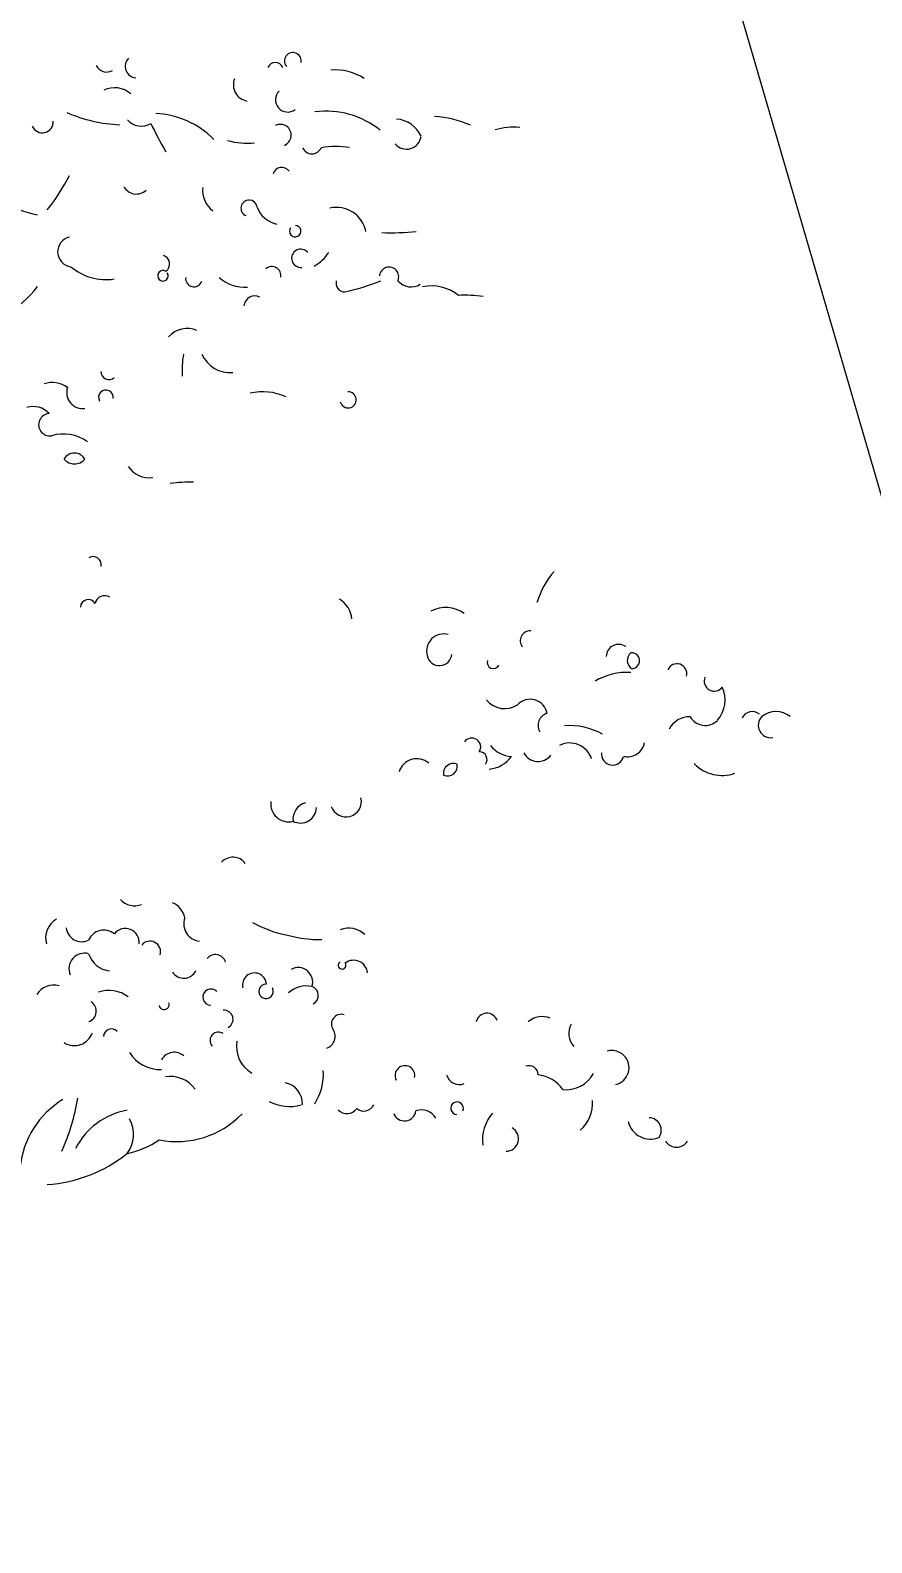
# Model space of a CAD drawing. Header units: millimetres. Extents: x 563604 to 809435, y 2337 to 1331933.
# Drawn here: x 732283 to 733045, y 1268091 to 1269460 of the extents above; entities that cross this region are included whole.
import ezdxf

# ---------------------------------------------------------------- set-up
doc = ezdxf.new("R2010")
doc.units = ezdxf.units.MM
for name, color, linetype, lineweight in [('A-ANNO-DIMS', 211, 'Continuous', 9), ('A-ANNO-DIMS-340', 211, 'Continuous', 9), ('ks_caytram-1', 253, 'Continuous', 9), ('MEP DUONG NHUA-1', 253, 'Continuous', 9), ('NCV_TKCS_HIEN TRANG_251226_dwg-1', 253, 'Continuous', 9)]:
    doc.layers.add(name, color=color, linetype=linetype, lineweight=lineweight)
doc.styles.add('Arial_2', font='arial_0.ttf', dxfattribs={"width": 0.9, "height": 1360})
doc.dimstyles.new('1_Dim_chi_tiet_khu_đất_1', dxfattribs={"dimscale": 304.8, "dimtxt": 1387.552784, "dimasz": 1.338583, "dimexe": 1.115486, "dimexo": 0.0625, "dimgap": 0.111549, "dimtad": 1, "dimdec": 0, "dimrnd": 5, "dimzin": 0, "dimdsep": 46, "dimtxsty": 'Arial_2', "dimblk1": 'OBLIQUE', "dimblk2": 'OBLIQUE', "dimsah": 1, "dimcen": 0.09, "dimdle": 1.115486, "dimazin": 0, "dimtfac": 1, "dimtdec": 4, "dimtix": 1, "dimtmove": 0, "dimatfit": 3, "dimfxl": 3.346457, "dimfxlon": 1, "dimtvp": 1, "dimtolj": 1, "dimtzin": 0, "dimarcsym": 2})

# ---------------------------------------------------------------- blocks, each defined once
blk = doc.blocks.new('NCV_TKCS_HIEN TRANG_251226_dwg_CX-2645538-TỔNG THỂ_HIỆN TRẠNG KHU ĐẤT')
at = {"layer": 'ks_caytram-1'}
for centre, radius, start, end in [((724645.6, 1294985.5), 10.3, 205.5041, 300.5631), ((724673, 1294980.5), 10.6, 136.2511, 265.1311), ((724798.3, 1294976.9), 7.09, 19.2841, 160.9862), ((724814.2, 1294985.2), 7.62, 349.1521, 219.1861), ((724775.1, 1294963.6), 14.8, 157.9981, 260.3821), ((724852.2, 1294928.7), 48.5, 56.8851, 94.3147), ((724652.9, 1294938.8), 22.2, 48.4401, 116.2995), ((724809.5, 1294950.1), 11.1, 134.9241, 307.1751), ((724663, 1295060.8), 133.4, 246.3951, 267.6921), ((724844.5, 1294862.3), 77.5, 50.9581, 97.7072), ((724587.5, 1294930.1), 9.89, 202.8171, 3.9331), ((724676.9, 1294942.9), 16.6, 220.9751, 301.3501), ((725052.6, 1295104.9), 407.1, 205.6481, 209.7271), ((724686.6, 1294859), 78.7, 44.648, 87.4711), ((724802.9, 1294918.1), 9.77, 289.9161, 117.6116), ((724906, 1294906.1), 26.6, 24.27, 86.0159), ((724937.3, 1294841.9), 93.1, 66.26, 86.8698), ((725014.1, 1294867.5), 57.8, 84.6434, 107.0471), ((724773.2, 1294980.3), 69.5, 254.7191, 275.1621), ((724917, 1294918.7), 13.3, 219.6331, 352.5281), ((724831.4, 1294910.2), 9.06, 202.5921, 337.6781), ((724852.8, 1294833.6), 74.3, 80.177, 100.0932), ((724804.1, 1294880.5), 8.31, 36.7451, 161.0158), ((724447.3, 1294964.9), 184.5, 321.6171, 333.1811), ((724672.4, 1294877.5), 12.7, 207.1031, 314.2421), ((724756.6, 1294868.4), 24.1, 174.4211, 231.5161), ((724601.3, 1294936.3), 92.3, 236.7081, 258.6021), ((724774.5, 1294852), 7.34, 8.1321, 247.8871), ((724804.4, 1294860.9), 23.9, 199.2041, 258.6941), ((724853.7, 1294825.8), 26.9, 10.9861, 102.8204), ((724816.3, 1294831.2), 5.15, 145.696, 87.7011), ((724901.9, 1295049.8), 220.1, 268.1061, 276.2561), ((724614.9, 1294812.5), 13.6, 101.9911, 263.0501), ((724694.2, 1294801.4), 8.37, 307.506, 70.255), ((724821.3, 1294806.6), 8.26, 39.0021, 276.0291), ((724815.9, 1294831.8), 36.7, 298.3111, 326.9801), ((724644.9, 1294835.9), 48.6, 229.4721, 278.9071), ((724696.6, 1294790.8), 4.77, 54.6631, 35.6071), ((724724.6, 1294788.3), 7.49, 173.2201, 341.0661), ((724771.1, 1294816.4), 36.1, 228.8041, 273.1081), ((724795.1, 1294790.9), 8.24, 349.6631, 130.0921), ((724901.2, 1294789.9), 8.78, 335.9401, 174.4693), ((724495.4, 1294849.8), 111.5, 281.9791, 321.9471), ((724861.2, 1294784.1), 8, 165.2281, 270.7911), ((724816.2, 1294977.1), 205.9, 282.6541, 292.0991), ((724921.2, 1294796.1), 15.4, 219.3011, 302.0441), ((724939.5, 1294742.2), 39.4, 51.5481, 101.5819), ((724779.8, 1294762.4), 10.1, 63.9721, 172.897), ((724969.8, 1294659.7), 113.5, 81.6175, 92.9266), ((724718.5, 1294720.3), 22.7, 67.0371, 137.7621), ((724806.2, 1294705), 92.3, 170.6921, 183.2191), ((724757.1, 1294730.4), 27.3, 202.5631, 275.7781), ((724596.7, 1294672.3), 21.9, 51.7701, 110.5542), ((724647.8, 1294704.4), 7.51, 181.7641, 309.6191), ((724624, 1294685), 14.5, 161.8361, 277.3791), ((724645, 1294680.7), 6.63, 350.7851, 210.0931), ((724787.1, 1294637.4), 48.4, 64.5561, 103.9016), ((724864.2, 1294678.4), 7.31, 193.1031, 93.4256), ((724579, 1294652.5), 19.9, 42.9151, 106.3072), ((724594.2, 1294655.9), 10.1, 93.8821, 279.0691), ((724606.3, 1294609.7), 37.8, 54.5671, 106.138), ((724616.5, 1294619.5), 10.8, 29.0751, 151.1951), ((724616.5, 1294632.7), 12.3, 219.8431, 320.4271), ((724684.1, 1294630.6), 22.7, 213.2291, 278.5841), ((724719.6, 1294496.6), 107.3, 87.4658, 98.8278), ((724633.4, 1294529.1), 7.44, 348.8061, 121.4824), ((725108.3, 1294472.6), 76.6, 138.8372, 162.9353), ((724643.9, 1294492.2), 8.92, 58.2921, 167.217), ((724629.1, 1294490.4), 7.24, 31.6821, 176.6615), ((724844, 1294477.8), 23.7, 5.7081, 58.5721), ((724952.4, 1294462.4), 28.1, 53.3221, 118.473), ((724950.6, 1294451.1), 15.4, 74.3481, 195.9231), ((725029, 1294460.3), 9.12, 87.0941, 216.5761), ((724946.8, 1294449.1), 11.3, 191.3191, 354.6771), ((725109, 1294445.8), 11.3, 54.9001, 178.4998), ((725125.6, 1294442.6), 8.83, 128.9971, 240.0701), ((725120.7, 1294442.3), 7.28, 273.4831, 95.5837), ((724995.6, 1294440.6), 5.51, 159.1991, 333.1431), ((725116.2, 1294377), 54.7, 85.9892, 121.4208), ((725161.8, 1294430.7), 8.84, 344.9871, 158.4102), ((725195.5, 1294423.8), 9.07, 157.3021, 323.4781), ((725177.2, 1294406.8), 28.1, 318.8791, 24.5371), ((725005.8, 1294419.9), 21, 218.7081, 303.3821), ((725028.9, 1294391.8), 15.6, 10.3241, 137.4268), ((725047.5, 1294383.6), 11.5, 106.8431, 209.8261), ((725173.2, 1294370.9), 20.7, 88.3908, 152.812), ((725187.3, 1294399.4), 15.7, 210.0541, 314.6851), ((725229.9, 1294385.9), 10.3, 51.3851, 153.0747), ((725246.7, 1294383.9), 11.3, 136.3381, 279.7271), ((725251.4, 1294375.7), 20.5, 51.4441, 128.8265), ((725064.3, 1294321.8), 61.8, 60.7291, 94.0933), ((724976.1, 1294364.2), 8.05, 326.9961, 145.8941), ((725013.8, 1294382), 26.6, 218.4641, 266.0131), ((725064.7, 1294346.9), 20.9, 18.1971, 116.2079), ((725117, 1294371.1), 15.8, 257.3681, 348.7131), ((724926.3, 1294337), 16.6, 49.4191, 163.3731), ((724983, 1294352.9), 6.92, 322.2541, 91.149), ((724989.5, 1294372), 27.9, 274.8111, 323.5701), ((725036.1, 1294365.8), 14.7, 208.1841, 321.6951), ((725103.6, 1294358), 10.2, 174.4871, 346.8581), ((724959.4, 1294340.3), 8.99, 67.4591, 191.3911), ((724954, 1294346.9), 8.99, 247.4881, 11.3621), ((725202.6, 1294373.5), 35.1, 223.8351, 289.1811), ((724810.4, 1294312.7), 16.3, 172.9981, 284.0041), ((724829.7, 1294298.8), 15.5, 105.8431, 187.0451), ((724821, 1294309.9), 14.6, 242.8371, 357.5701), ((724862.2, 1294314.8), 14, 198.4181, 14.3711), ((724759.9, 1294250.7), 13.7, 36.2671, 137.9794), ((724670.8, 1294237.1), 16.7, 221.0641, 292.7231), ((724698.9, 1294206.4), 17.7, 10.439, 69.441), ((724609.7, 1294191.5), 19.3, 119.6741, 196.9941), ((724623.1, 1294202), 14.1, 186.4441, 295.7171), ((724662.6, 1294187.4), 12.5, 353.7251, 142.9428), ((724731.2, 1294204.1), 15.8, 159.9491, 264.8721), ((724828.6, 1294297.1), 105, 241.0021, 258.6201), ((724864.7, 1294178.8), 21.3, 46.5491, 111.1), ((724643, 1294183.5), 14.9, 49.7591, 157.2956), ((724684.8, 1294178.7), 9.7, 343.8001, 140.3258), ((724839.2, 1294303.3), 113.5, 254.0021, 270.5631), ((724625.6, 1294163.4), 14.1, 74.7081, 202.7151), ((724650.8, 1294183.8), 22.5, 197.5831, 263.7421), ((724744, 1294166.4), 9.78, 17.9711, 139.6827), ((724715.5, 1294167), 12.2, 212.8921, 333.4021), ((724779.4, 1294148.8), 10.8, 3.6451, 194.5701), ((724818.9, 1294151.3), 13.2, 342.3181, 119.0059), ((724858.7, 1294166.6), 3.5, 117.1701, 35.0221), ((724869.2, 1294158.5), 12.6, 5.3051, 127.0399), ((724597.6, 1294131), 17.6, 73.6591, 149.1122), ((724740.1, 1294137.7), 7.33, 42.7631, 268.6201), ((724790, 1294142.9), 6.54, 89.0271, 29.3141), ((724826.5, 1294123.2), 24.6, 78.4261, 131.3311), ((724828.6, 1294139.2), 8.58, 298.189, 70.252), ((724626.3, 1294125), 9.97, 288.4461, 57.5731), ((724647.5, 1294114.3), 29.5, 53.2891, 108.0563), ((724697.6, 1294131.1), 4.61, 190.6161, 17.7281), ((724751.7, 1294117.6), 8.32, 298.3241, 93.8373), ((724857.9, 1294113.3), 8.85, 72.0301, 214.4991), ((724989.7, 1294113.3), 9.86, 18.7561, 168.2462), ((725040, 1294099.8), 20.3, 69.4631, 129.7317), ((724616.4, 1294111.1), 17.3, 237.5781, 341.0501), ((724649.9, 1294101.9), 7.08, 42.7271, 177.5087), ((724746.8, 1294098.5), 7.56, 54.4881, 221.8071), ((724841.1, 1294102.1), 11.3, 290.3601, 33.0411), ((725080.8, 1294104.7), 17, 149.9841, 222.9671), ((724791.2, 1294093.2), 28.1, 170.2311, 239.5901), ((725102.8, 1294073.8), 15.6, 283.5121, 105.8264), ((724694.2, 1294104.8), 32.7, 211.5511, 272.1171), ((724706.8, 1294074.7), 13.1, 48.3441, 150.8506), ((724915.6, 1294066.7), 8.94, 348.6311, 206.8271), ((725027.8, 1294067.4), 8.29, 359.8371, 110.4473), ((724703.3, 1294038.5), 27.4, 35.4831, 99.547), ((724793.4, 1294067.7), 48.4, 326.8431, 4.3581), ((724964.6, 1294070), 11.5, 194.1711, 292.9681), ((725033.1, 1294037), 30.5, 33.883, 84.4592), ((725061.4, 1294082.2), 28.3, 263.8451, 331.3731), ((724803.3, 1294041), 19.6, 357.409, 78.612), ((724649.5, 1293974.6), 82.8, 121.5894, 173.7383), ((724404.4, 1294084.6), 218.6, 336.7231, 349.9041), ((724675.3, 1293971.4), 64.8, 99.8331, 153.2988), ((724811.3, 1294078.7), 40, 242.1121, 284.9941), ((724863.1, 1294043.2), 10.9, 223.6481, 324.2501), ((724878.4, 1294044.8), 10.2, 230.7471, 333.7131), ((724915.2, 1294036.2), 10.5, 201.2051, 351.7471), ((724930.6, 1294021), 14.7, 28.9771, 110.1799), ((724962.8, 1294037.1), 5.69, 335.9901, 266.2091), ((725053.6, 1294041.4), 31.8, 310.3061, 4.7251), ((724640.1, 1294013.5), 29.8, 324.3011, 27.7981), ((724709.2, 1294088.5), 81.6, 258.8081, 316.2681), ((725023.3, 1294008.1), 37.6, 139.1941, 186.8701), ((725137.8, 1294029.7), 20.6, 192.8971, 292.4241), ((725136.3, 1294017.2), 11.3, 324.9, 88.4998), ((724647.6, 1294075.6), 81.2, 281.8691, 304.2651), ((725006.9, 1294009.5), 11.4, 271.5721, 59.2111), ((725161.3, 1294013.6), 11.8, 211.7701, 328.5001), ((724583.2, 1294098), 130.2, 273.7981, 308.5471)]:
    blk.add_arc(centre, radius, start, end, dxfattribs=at)
blk = doc.blocks.new('NCV_TKCS_HIEN TRANG_251226_dwg-1595164-TỔNG THỂ_HIỆN TRẠNG KHU ĐẤT')
at = {"layer": 'MEP DUONG NHUA-1', "flags": 128}
blk.add_lwpolyline([(716231.5, 1321591.7), (717133.5, 1319975.5), (720696.1, 1309813.7), (723366.6, 1301357.1), (725670.4, 1294397), (733749.3, 1266649), (735367.7, 1261954.8), (739458.1, 1249812.8), (743658, 1235750.6), (749920.1, 1214169.6), (754437.4, 1199109), (756928.6, 1191184.1), (760666.8, 1178214.1), (762672.6, 1171661.4), (768012.8, 1151455.6)], dxfattribs=at)
blk.add_blockref('NCV_TKCS_HIEN TRANG_251226_dwg_CX-2645538-TỔNG THỂ_HIỆN TRẠNG KHU ĐẤT', (7706.9, -25552.7))
blk = doc.blocks.new('DIMBLOCK1-TỔNG THỂ_HIỆN TRẠNG KHU ĐẤT')
at = {"layer": 'A-ANNO-DIMS-340'}
for p, q in [((741408.5, 1206190.7), (721160, 1273417.7)), ((720281.4, 1272798), (721583.6, 1273190.2)), ((721258.1, 1273092.1), (720281.4, 1272798)), ((740333.8, 1206222.1), (741636, 1206614.3)), ((741310.4, 1206516.3), (740333.8, 1206222.1))]:
    blk.add_line(p, q, dxfattribs=at)
at = {"layer": 'A-ANNO-DIMS-340', "lineweight": 25}
for p, q in [((721258.1, 1273092.1), (721003.9, 1273228.6)), ((721258.1, 1273092.1), (721512.3, 1272955.6)), ((741310.4, 1206516.3), (741056.3, 1206652.8)), ((741310.4, 1206516.3), (741564.6, 1206379.8))]:
    blk.add_line(p, q, dxfattribs=at)
at = {"layer": 'A-ANNO-DIMS-340', "color": 0, "insert": (732330.2, 1242571.6), "char_height": 1360, "width": 5635.599, "attachment_point": 1, "rotation": 286.7621, "line_spacing_factor": 0.941778, "style": 'Arial_2'}
blk.add_mtext('69530', dxfattribs=at)
blk = doc.blocks.new('_Oblique')
at = {"color": 0, "linetype": 'ByBlock', "lineweight": -2}
blk.add_line((-0.5, -0.5), (0.5, 0.5), dxfattribs=at)

msp = doc.modelspace()

# ---------------------------------------------------------------- block references
at = {"layer": 'NCV_TKCS_HIEN TRANG_251226_dwg-1'}
msp.add_blockref('NCV_TKCS_HIEN TRANG_251226_dwg-1595164-TỔNG THỂ_HIỆN TRẠNG KHU ĐẤT', (0, 0), dxfattribs=at)

# ---------------------------------------------------------------- dimensions: what is measured, and where the dimension line sits
at = {"layer": 'A-ANNO-DIMS'}
dim = msp.add_linear_dim(base=(721258.1, 1273092.1), p1=(740333.8, 1206222.1), p2=(720281.4, 1272798), angle=286.7621, dimstyle='1_Dim_chi_tiet_khu_đất_1', override={"dimpost": '<>', "dimfxl": 69530.142663}, dxfattribs=at)
dim.commit()
dim.dimension.update_dxf_attribs({"geometry": 'DIMBLOCK1-TỔNG THỂ_HIỆN TRẠNG KHU ĐẤT', "text_midpoint": (731982.1, 1240014.4)})

doc.saveas('drawing.dxf')
